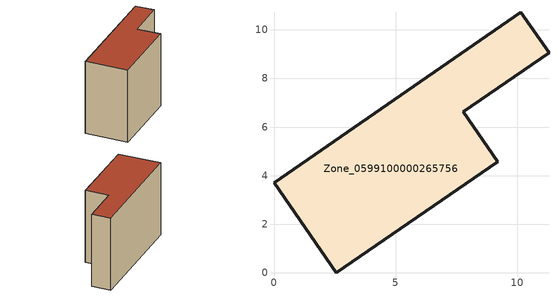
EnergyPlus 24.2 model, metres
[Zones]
Zone_0599100000265756
 floor ground (C_G): 0,3.71 10.16,10.73 11.31,9.06 7.79,6.62 9.21,4.58 2.56,0 z0
 wall outside (C_F): 2.56,0 9.21,4.58 7.79,6.62 11.31,9.06 10.16,10.73 0,3.71 2.56,0 z0:7.97
 roof outside (C_R): 10.16,10.73 0,3.71 2.56,0 9.21,4.58 7.79,6.62 11.31,9.06 z7.97
[BUILDING]
Pand.0599100000265756: North Axis=0; Terrain=City; Loads Convergence Tolerance Value=0.04; Temperature Convergence Tolerance Value=0.4; Solar Distribution=FullExterior; Maximum Number of Warmup Days=25; Minimum Number of Warmup Days=1
[Site:Location]
Rotterdam.The.Hague.AP_ZH_NLD Design_Conditions: Latitude=51.96; Longitude=4.45; Time Zone=1; Elevation=-4.5
[SITE:GROUNDTEMPERATURE:BUILDINGSURFACE]
18, 18, 18, 18, 18, 18, 18, 18, 18, 18, 18, 18
[MATERIAL] Thermal Absorptance=0.9; Solar Absorptance=0.7; Visible Absorptance=0.7
Name | Roughness | Thickness | Conductivity | Density | Specific Heat
G.TI.1946 | MediumSmooth | 0.15 | 1 | 540 | 1210
F.TI.1946 | Rough | 0.3 | 0.857143 | 1920 | 840
R.TI.1946 | MediumRough | 0.2 | 0.1 | 1500 | 1000
[CONSTRUCTION]
C_G: G.TI.1946
C_F: F.TI.1946
C_R: R.TI.1946
[ZONE]
Zone_0599100000265756: Type=1; Multiplier=1; Ceiling Height=Autocalculate; Volume=Autocalculate; Floor Area=autocalculate; Part of Total Floor Area=Yes
[ZONEINFILTRATION:DESIGNFLOWRATE]
Infil_Zone_0599100000265756: Zone or ZoneList or Space or SpaceList=Zone_0599100000265756; Schedule=AlwaysOn; Design Flow Rate Calculation Method=Flow/Area; Flow Rate per Floor Area=0.003; Constant Term Coefficient=1; Temperature Term Coefficient=0; Velocity Term Coefficient=0; Velocity Squared Term Coefficient=0
[HVACTEMPLATE:ZONE:IDEALLOADSAIRSYSTEM]
Zone_0599100000265756: Maximum Heating Supply Air Temperature=50; Minimum Cooling Supply Air Temperature=13; Maximum Heating Supply Air Humidity Ratio=0.0156; Minimum Cooling Supply Air Humidity Ratio=0.0077; Heating Limit=NoLimit; Cooling Limit=NoLimit; Dehumidification Control Type=ConstantSensibleHeatRatio; Cooling Sensible Heat Ratio=0.7; Dehumidification Setpoint=60; Humidification Control Type=None; Humidification Setpoint=30; Outdoor Air Method=None; Outdoor Air Flow Rate per Person=0.00944; Outdoor Air Flow Rate per Zone Floor Area=0; Outdoor Air Flow Rate per Zone=0; Demand Controlled Ventilation Type=None; Outdoor Air Economizer Type=NoEconomizer; Heat Recovery Type=None; Sensible Heat Recovery Effectiveness=0.7; Latent Heat Recovery Effectiveness=0.65
[ZONECONTROL:THERMOSTAT]
ThermostatControl_Zone_0599100000265756: Zone or ZoneList=Zone_0599100000265756; Control Type Schedule=DualSetpointControlType; Control 1=Thermostat_Zone_0599100000265756; Temperature Difference Between Cutout And Setpoint=0
[THERMOSTATSETPOINT:DUALSETPOINT]
Thermostat_Zone_0599100000265756: Heating Setpoint Temperature Schedule=HeatingSetpoint_Zone_0599100000265756; Cooling Setpoint Temperature Schedule=CoolingSetpoint_Zone_0599100000265756
[SCHEDULE:COMPACT]
HeatingSetpoint_Zone_0599100000265756: Through: 12/31, For: AllDays, Until: 24:00, 21
CoolingSetpoint_Zone_0599100000265756: Through: 12/31, For: AllDays, Until: 24:00, 24
DualSetpointControlType: Through: 12/31, For: AllDays, Until: 24:00, 4
AlwaysOn: Through: 12/31, For: AllDays, Until: 24:00, 1
